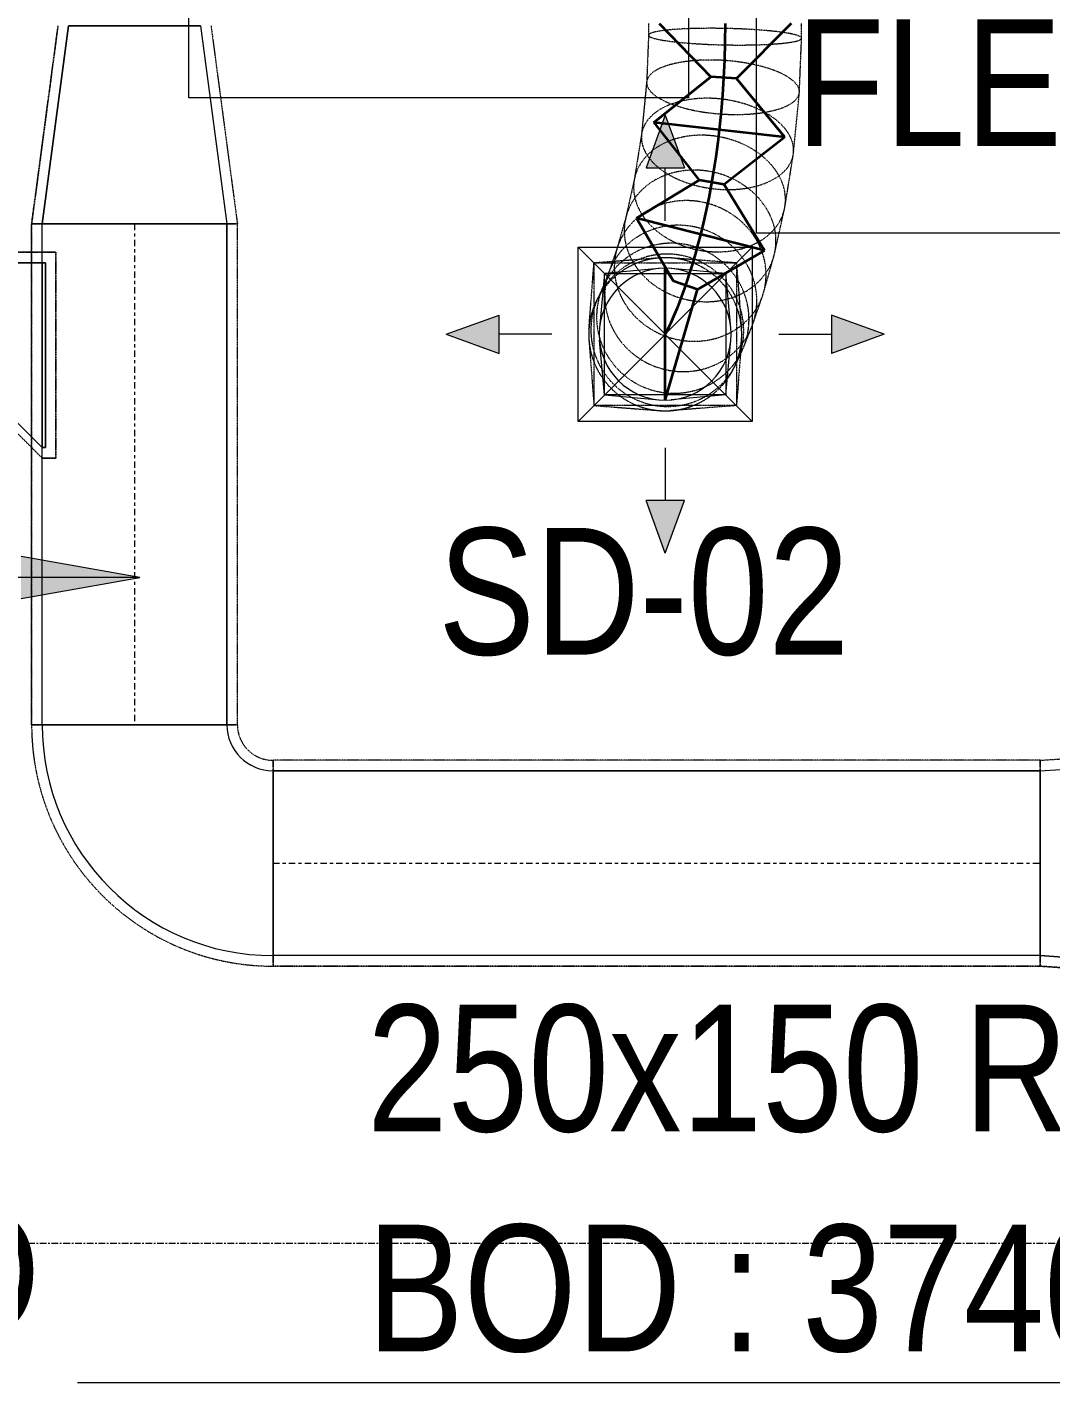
# Model space of a CAD drawing. Header units: inches. Extents: x -83664 to 20107, y -47222 to 19398.
# Drawn here: x -23291 to -21351, y -10028 to -7460 of the extents above; entities that cross this region are included whole.
import ezdxf

# ---------------------------------------------------------------- set-up
doc = ezdxf.new("R2010")
doc.units = ezdxf.units.IN
doc.header["$MEASUREMENT"] = 0
for name, pattern in [('Center', [29.999999, 12, -6, 6, -6]), ('Grid Line', [22.225, 12.7, -3.175, 3.175, -3.175]), ('Hidden 0_50', [1.0584, 0.5292, -0.5292])]:
    doc.linetypes.add(name, pattern=pattern)
for name, color, linetype, lineweight in [('A-DETL-GENF', 7, 'Continuous', 9), ('G-ANNO-TEXT', 7, 'Continuous', 9), ('M-HVAC-CDFF', 7, 'Continuous', 9), ('M-HVAC-DUCT-CNTR', 7, 'Center', 9), ('M-HVAC-DUCT-IDEN', 7, 'Continuous', 18), ('S-GRID', 7, 'Continuous', 9)]:
    doc.layers.add(name, color=color, linetype=linetype, lineweight=lineweight)
doc.layers.add('M-HVAC-DUCT', color=7, linetype='Continuous', lineweight=9, true_color=0xffe97f)
doc.layers.add('M-HVAC-DUCT-PATT', color=7, linetype='Continuous', lineweight=35, true_color=0x007f00)
doc.styles.add('Arial Narrow_21', font='ARIALN.TTF', dxfattribs={"height": 240})

# ---------------------------------------------------------------- blocks, each defined once
blk = doc.blocks.new('M_Rectangular Tap - Beveled - Standard-7236236-FIRST FLOOR AC CONDITIONING LAYOUT - PART A')
at = {"layer": 'M-HVAC-DUCT', "color": 6, "true_color": 0xff00ff}
for p, q in [((100, 125), (-6.096, 125)), ((-6.096, 125), (100, 125)), ((-6.096, 125), (-6.096, -225)), ((-6.096, -225), (-6.096, 125)), ((100, 125), (100, -125)), ((100, -125), (100, 125)), ((0, -225), (100, -125)), ((0, -225), (100, -125)), ((-6.096, -225), (0, -225)), ((0, -225), (-6.096, -225))]:
    blk.add_line(p, q, dxfattribs=at)
blk = doc.blocks.new('GCE-AT-Supply Air Rectangular Diffuser - 230x230-7604639-FIRST FLOOR AC CONDITIONING LAYOUT - PART A')
at = {"layer": 'A-DETL-GENF', "true_color": 0xff7f00}
for points in [[(36.4, 315), (0, 415), (-36.4, 315)], [(-315, -36.4), (-315, 36.4), (-415, 0)], [(315, -36.4), (415, 0), (315, 36.4)], [(0, -415), (36.4, -315), (-36.4, -315)]]:
    blk.add_hatch(color=30, dxfattribs=at).paths.add_polyline_path(points)
at = {"layer": 'A-DETL-GENF', "color": 30, "true_color": 0xff7f00}
for p, q in [((0, 415), (-36.4, 315)), ((0, 415), (36.4, 315)), ((-36.4, 315), (36.4, 315)), ((0, 215), (0, 315)), ((-165, -165), (165, 165)), ((-165, 165), (165, -165)), ((-165, -165), (-165, 165)), ((-165, 165), (165, 165)), ((165, 165), (165, -165)), ((-415, 0), (-315, 36.4)), ((-315, -36.4), (-315, 36.4)), ((315, 36.4), (315, -36.4)), ((415, 0), (315, 36.4)), ((215, 0), (315, 0)), ((-415, 0), (-315, -36.4)), ((-215, 0), (-315, 0)), ((415, 0), (315, -36.4)), ((165, -165), (-165, -165)), ((0, -215), (0, -315)), ((36.4, -315), (-36.4, -315)), ((0, -415), (-36.4, -315)), ((0, -415), (36.4, -315))]:
    blk.add_line(p, q, dxfattribs=at)
blk = doc.blocks.new('M_Rectangular to Round Transition - Angle - 45 Degree-V114-FIRST FLOOR AC CONDITIONING LAYOUT - PART A')
at = {"layer": 'M-HVAC-DUCT', "color": 30, "true_color": 0xff7f00}
for p, q in [((129260, 90445.4), (129250.5, 90341.7)), ((129363.6, 90454.8), (129260, 90445.4)), ((129260, 90445.4), (129490, 90445.4)), ((129260, 90215.4), (129260, 90445.4)), ((129490, 90445.4), (129386.4, 90454.8)), ((129499.5, 90341.7), (129490, 90445.4)), ((129490, 90445.4), (129490, 90215.4)), ((129260, 90215.4), (129250.5, 90319)), ((129490, 90215.4), (129499.5, 90319)), ((129260, 90215.4), (129363.6, 90205.9)), ((129490, 90215.4), (129260, 90215.4)), ((129490, 90215.4), (129386.4, 90205.9))]:
    blk.add_line(p, q, dxfattribs=at)
for start, end in [(90, 180), (0, 90), (180, 270), (270, 0)]:
    blk.add_arc((129375, 90330.4), 125, start, end, dxfattribs=at)
blk = doc.blocks.new('M_Rectangular Transition - Length - Standard-8296160-FIRST FLOOR AC CONDITIONING LAYOUT - PART A')
at = {"layer": 'M-HVAC-DUCT', "color": 6, "true_color": 0xff00ff}
for p, q in [((0, 175), (375, 200)), ((0, 175), (375, 200)), ((375, -200), (375, 200)), ((375, 200), (375, -200)), ((0, 175), (0, -175)), ((0, -175), (0, 175)), ((0, -175), (375, -200)), ((375, -200), (0, -175))]:
    blk.add_line(p, q, dxfattribs=at)
blk = doc.blocks.new('M_Rectangular Transition - Length - Standard-9490463-FIRST FLOOR AC CONDITIONING LAYOUT - PART A')
at = {"layer": 'M-HVAC-DUCT', "color": 6, "true_color": 0xff00ff}
for p, q in [((0, 125), (375, 175)), ((0, 125), (375, 175)), ((375, -175), (375, 175)), ((375, 175), (375, -175)), ((0, 125), (0, -125)), ((0, -125), (0, 125)), ((0, -125), (375, -175)), ((375, -175), (0, -125))]:
    blk.add_line(p, q, dxfattribs=at)
blk = doc.blocks.new('M_Rectangular Elbow - Radius - 0_75 W-7282660-FIRST FLOOR AC CONDITIONING LAYOUT - PART A')
at = {"layer": 'M-HVAC-DUCT', "color": 6, "true_color": 0xff00ff}
for p, q in [((-175, 262.5), (175, 262.5)), ((175, 262.5), (-175, 262.5)), ((-262.5, 175), (-262.5, -175)), ((-262.5, -175), (-262.5, 175))]:
    blk.add_line(p, q, dxfattribs=at)
for radius, end in [(87.5, 360), (87.5, 0), (437.5, 0), (437.5, 0)]:
    blk.add_arc((-262.5, 262.5), radius, 270, end, dxfattribs=at)
blk = doc.blocks.new('TEMW-SMBZ-HO-BM-HVAC-00002_rvt-1-FIRST FLOOR AC CONDITIONING LAYOUT - PART A')
at = {"layer": 'M-HVAC-DUCT', "color": 6, "linetype": 'Hidden 0_50', "true_color": 0xff00ff}
for p, q in [((128224.1, 90914.5), (128174.1, 90539.5)), ((128174.1, 90539.5), (128224.1, 90914.5)), ((128514.1, 90914.5), (128564.1, 90539.5)), ((128514.1, 90914.5), (128564.1, 90539.5)), ((128174.1, 90539.5), (128564.1, 90539.5)), ((128564.1, 90539.5), (128174.1, 90539.5)), ((128174.1, 90539.5), (128174.1, 89590.8)), ((128174.1, 89590.8), (128174.1, 90539.5)), ((128174.1, 90539.5), (128564.1, 90539.5)), ((128564.1, 90539.5), (128174.1, 90539.5)), ((128564.1, 89590.8), (128564.1, 90539.5)), ((128564.1, 89590.8), (128564.1, 90539.5)), ((128094.1, 90485.8), (128220.2, 90485.8)), ((128220.2, 90485.8), (128094.1, 90485.8)), ((128220.2, 90485.8), (128220.2, 90095.8)), ((128220.2, 90095.8), (128220.2, 90485.8)), ((128194.1, 90095.8), (128094.1, 90195.8)), ((128094.1, 90195.8), (128194.1, 90095.8)), ((128220.2, 90095.8), (128194.1, 90095.8)), ((128194.1, 90095.8), (128220.2, 90095.8)), ((128174.1, 89590.8), (128564.1, 89590.8)), ((128564.1, 89590.8), (128174.1, 89590.8)), ((128564.1, 89590.8), (128174.1, 89590.8)), ((128174.1, 89590.8), (128564.1, 89590.8)), ((130085.3, 89523.3), (130460.3, 89548.3)), ((130085.3, 89523.3), (130460.3, 89548.3)), ((128631.6, 89133.3), (128631.6, 89523.3)), ((128631.6, 89523.3), (128631.6, 89133.3)), ((130085.3, 89523.3), (128631.6, 89523.3)), ((130085.3, 89523.3), (128631.6, 89523.3)), ((128631.6, 89133.3), (128631.6, 89523.3)), ((128631.6, 89523.3), (128631.6, 89133.3)), ((130085.3, 89133.3), (130085.3, 89523.3)), ((130085.3, 89523.3), (130085.3, 89133.3)), ((130085.3, 89523.3), (130085.3, 89133.3)), ((130085.3, 89133.3), (130085.3, 89523.3)), ((128631.6, 89133.3), (130085.3, 89133.3)), ((130085.3, 89133.3), (128631.6, 89133.3)), ((130085.3, 89133.3), (130460.3, 89108.3)), ((130460.3, 89108.3), (130085.3, 89133.3))]:
    blk.add_line(p, q, dxfattribs=at)
at = {"layer": 'M-HVAC-DUCT', "color": 30, "linetype": 'Hidden 0_50', "true_color": 0xff7f00}
for p, q in [((129343.4, 90897.1), (129339.8, 90807.8)), ((129343.4, 90918.8), (129343.4, 90897.1)), ((129633.4, 90891.2), (129633.4, 90918.8)), ((129629.2, 90788.9), (129633.4, 90891.2)), ((129339.8, 90808.8), (129330, 90707.9)), ((129618.1, 90674), (129629.2, 90787.9)), ((129330.4, 90711), (129316.1, 90621.8)), ((129601.9, 90572.1), (129617.7, 90670.9)), ((129317.1, 90626.6), (129299.8, 90549.3)), ((129582.4, 90484), (129600.9, 90567.3)), ((129301.3, 90555.2), (129283, 90490.6)), ((129284.9, 90496.8), (129267.4, 90445.7)), ((129230.4, 90341.5), (129240, 90465.4)), ((129363.8, 90474.9), (129240, 90465.4)), ((129240, 90195.4), (129240, 90465.4)), ((129240, 90465.4), (129510, 90465.4)), ((129510, 90465.4), (129386.2, 90474.9)), ((129510, 90465.4), (129519.6, 90341.5)), ((129510, 90465.4), (129510, 90195.4)), ((129561.6, 90410.1), (129580.9, 90478.2)), ((129269.7, 90452), (129254.8, 90414.9)), ((129257.4, 90421), (129247.1, 90398.4)), ((129249.7, 90403.7), (129245.8, 90396.1)), ((129541.4, 90350.8), (129559.7, 90403.9)), ((129523.8, 90306.5), (129539.1, 90344.6)), ((129230.4, 90319.2), (129240, 90195.4)), ((129519.6, 90319.2), (129510, 90195.4)), ((129510.7, 90277.6), (129521.2, 90300.5)), ((129504.3, 90264.6), (129508.2, 90272.3)), ((129240, 90195.4), (129363.8, 90185.8)), ((129510, 90195.4), (129240, 90195.4)), ((129510, 90195.4), (129386.2, 90185.8))]:
    blk.add_line(p, q, dxfattribs=at)
at = {"layer": 'M-HVAC-DUCT', "color": 6, "true_color": 0xff00ff}
for p, q in [((128544.1, 90539.5), (128194.1, 90539.5)), ((128194.1, 90539.5), (128544.1, 90539.5)), ((128194.1, 89590.8), (128194.1, 90539.5)), ((128194.1, 89590.8), (128194.1, 90539.5)), ((128544.1, 90539.5), (128544.1, 89590.8)), ((128544.1, 89590.8), (128544.1, 90539.5)), ((128194.1, 90465.8), (128194.1, 90115.8)), ((128194.1, 90465.8), (128200.2, 90465.8)), ((128200.2, 90465.8), (128194.1, 90465.8)), ((128194.1, 90115.8), (128194.1, 90465.8)), ((128200.2, 90465.8), (128200.2, 90115.8)), ((128200.2, 90115.8), (128200.2, 90465.8)), ((128200.2, 90115.8), (128194.1, 90115.8)), ((128194.1, 90115.8), (128200.2, 90115.8)), ((128544.1, 89590.8), (128194.1, 89590.8)), ((128194.1, 89590.8), (128544.1, 89590.8)), ((128631.6, 89503.3), (128631.6, 89153.3)), ((128631.6, 89153.3), (128631.6, 89503.3)), ((128631.6, 89503.3), (130085.3, 89503.3)), ((130085.3, 89503.3), (128631.6, 89503.3)), ((130085.3, 89503.3), (130085.3, 89153.3)), ((130085.3, 89153.3), (130085.3, 89503.3)), ((130085.3, 89153.3), (128631.6, 89153.3)), ((130085.3, 89153.3), (128631.6, 89153.3))]:
    blk.add_line(p, q, dxfattribs=at)
at = {"layer": 'M-HVAC-DUCT', "color": 30, "linetype": 'Hidden 0_50', "true_color": 0xff7f00}
for start, end in [(90, 180), (352.5083, 172.5083), (0, 90), (172.5083, 352.5083), (180, 270), (270, 0)]:
    blk.add_arc((129375, 90330.4), 145, start, end, dxfattribs=at)
at = {"layer": 'M-HVAC-DUCT', "color": 6, "linetype": 'Hidden 0_50', "true_color": 0xff00ff}
for radius in [457.5, 457.5, 67.5, 67.5]:
    blk.add_arc((128631.6, 89590.8), radius, 180, 270, dxfattribs=at)
at = {"layer": 'M-HVAC-DUCT', "color": 30, "linetype": 'Hidden 0_50', "true_color": 0xff7f00}
for points in [[(129633.4, 90891.2), (129633.4, 90892.6), (129630.1, 90895.4), (129615.4, 90899.5), (129592.1, 90903.2), (129561.7, 90906.3), (129526.3, 90908.6), (129488.4, 90909.9), (129450.4, 90910.1), (129415.1, 90909.3), (129384.7, 90907.4), (129361.4, 90904.6), (129346.7, 90901), (129343.4, 90898.4), (129343.4, 90897.1)], [(129343.4, 90897.1), (129343.4, 90895.7), (129346.7, 90892.9), (129361.4, 90888.8), (129384.7, 90885.1), (129415.1, 90882), (129450.4, 90879.7), (129488.4, 90878.4), (129526.3, 90878.2), (129561.7, 90879), (129592.1, 90880.9), (129615.4, 90883.7), (129630.1, 90887.2), (129633.4, 90889.9), (129633.4, 90891.2)], [(129629.2, 90789.1), (129629.4, 90793.6), (129626.3, 90802.6), (129612, 90815.9), (129589, 90828), (129559, 90838.1), (129523.8, 90845.5), (129485.9, 90849.7), (129448, 90850.3), (129412.5, 90847.5), (129382, 90841.2), (129358.4, 90832.1), (129343.5, 90820.6), (129339.9, 90812), (129339.8, 90807.6)], [(129339.8, 90807.6), (129339.6, 90803.1), (129342.7, 90794.1), (129357, 90780.7), (129380, 90768.6), (129410, 90758.5), (129445.2, 90751.1), (129483.1, 90747), (129521, 90746.3), (129556.5, 90749.2), (129587, 90755.4), (129610.6, 90764.6), (129625.5, 90776), (129629.1, 90784.6), (129629.2, 90789.1)], [(129618.3, 90676), (129618.7, 90683.5), (129616.2, 90698.7), (129602.8, 90721), (129580.6, 90741.2), (129551.2, 90758.1), (129516.5, 90770.3), (129478.9, 90777.2), (129441, 90778.1), (129405.3, 90773.1), (129374.4, 90762.6), (129350.2, 90747.1), (129334.5, 90727.8), (129330.3, 90713.3), (129329.9, 90705.9)], [(129602.6, 90578.7), (129603.4, 90588.2), (129601.6, 90607.6), (129589.2, 90636.1), (129567.9, 90661.8), (129539.2, 90683.2), (129505, 90698.6), (129467.7, 90707.2), (129429.8, 90708.2), (129393.9, 90701.7), (129362.4, 90688), (129337.5, 90668.1), (129320.9, 90643.3), (129316.1, 90624.8), (129315.3, 90615.3)], [(129329.9, 90705.9), (129329.5, 90698.4), (129332, 90683.2), (129345.4, 90660.9), (129367.5, 90640.7), (129397, 90623.8), (129431.7, 90611.6), (129469.3, 90604.8), (129507.2, 90603.8), (129542.8, 90608.8), (129573.8, 90619.3), (129598, 90634.8), (129613.7, 90654.1), (129617.9, 90668.6), (129618.3, 90676)], [(129584.4, 90496.9), (129585.5, 90507.7), (129584.2, 90529.6), (129572.6, 90561.6), (129552, 90590.6), (129523.9, 90614.5), (129490.1, 90631.8), (129453, 90641.2), (129415.1, 90642.1), (129378.9, 90634.5), (129347, 90618.9), (129321.5, 90596.3), (129304.2, 90568.2), (129298.8, 90547.2), (129297.8, 90536.4)], [(129315.3, 90615.3), (129314.6, 90605.7), (129316.4, 90586.3), (129328.8, 90557.9), (129350.1, 90532.1), (129378.8, 90510.8), (129413, 90495.3), (129450.3, 90486.8), (129488.2, 90485.8), (129524.1, 90492.3), (129555.6, 90506), (129580.5, 90525.9), (129597.1, 90550.6), (129601.9, 90569.2), (129602.6, 90578.7)], [(129565.5, 90430.2), (129566.7, 90441.7), (129565.9, 90465.1), (129554.9, 90499.3), (129534.9, 90530.1), (129507.1, 90555.5), (129473.6, 90573.8), (129436.6, 90583.6), (129398.7, 90584.3), (129362.3, 90575.9), (129330, 90559), (129304, 90534.7), (129286.1, 90504.6), (129280.3, 90482.1), (129279.1, 90470.6)], [(129547.7, 90378.2), (129549.1, 90390.2), (129548.6, 90414.6), (129538, 90450.1), (129518.3, 90482), (129490.9, 90508.3), (129457.6, 90527), (129420.6, 90537), (129382.6, 90537.5), (129346, 90528.6), (129313.4, 90510.7), (129287.1, 90485.2), (129268.7, 90453.8), (129262.6, 90430.3), (129261.2, 90418.4)], [(129297.8, 90536.4), (129296.8, 90525.7), (129298, 90503.8), (129309.6, 90471.7), (129330.2, 90442.8), (129358.3, 90418.8), (129392.1, 90401.6), (129429.2, 90392.2), (129467.2, 90391.2), (129503.3, 90398.9), (129535.2, 90414.5), (129560.7, 90437.1), (129578.1, 90465.2), (129583.4, 90486.2), (129584.4, 90496.9)], [(129532.7, 90341.1), (129534.3, 90353.4), (129534, 90378.4), (129523.8, 90414.7), (129504.4, 90447.4), (129477.2, 90474.1), (129444, 90493.1), (129407, 90503.1), (129368.9, 90503.4), (129332.1, 90494), (129299.3, 90475.5), (129272.5, 90449.1), (129253.8, 90416.8), (129247.4, 90392.7), (129245.9, 90380.4)], [(129518.8, 90311.4), (129520.4, 90324), (129520.4, 90349.5), (129510.5, 90386.5), (129491.4, 90419.7), (129464.3, 90446.7), (129431.1, 90465.9), (129394.1, 90475.8), (129355.9, 90475.8), (129318.9, 90465.8), (129285.7, 90446.7), (129258.6, 90419.6), (129239.5, 90386.5), (129232.9, 90361.8), (129231.3, 90349.3)], [(129522.6, 90318.9), (129524.2, 90331.3), (129524.1, 90356.7), (129514.1, 90393.6), (129494.9, 90426.6), (129467.8, 90453.6), (129434.6, 90472.7), (129397.6, 90482.7), (129359.4, 90482.7), (129322.5, 90473), (129289.4, 90454), (129262.4, 90427.1), (129243.4, 90394.1), (129236.9, 90369.6), (129235.3, 90357.1)], [(129279.1, 90470.6), (129277.9, 90459.1), (129278.7, 90435.6), (129289.7, 90401.4), (129309.7, 90370.6), (129337.5, 90345.2), (129371, 90327), (129408, 90317.1), (129445.9, 90316.4), (129482.3, 90324.8), (129514.6, 90341.7), (129540.6, 90366.1), (129558.5, 90396.2), (129564.3, 90418.7), (129565.5, 90430.2)], [(129261.2, 90418.4), (129259.8, 90406.4), (129260.3, 90382), (129270.8, 90346.5), (129290.5, 90314.5), (129317.9, 90288.3), (129351.2, 90269.5), (129388.2, 90259.5), (129426.2, 90259), (129462.8, 90268), (129495.4, 90285.8), (129521.8, 90311.3), (129540.2, 90342.8), (129546.2, 90366.2), (129547.7, 90378.2)], [(129245.9, 90380.4), (129244.4, 90368.1), (129244.6, 90343.1), (129254.9, 90306.7), (129274.2, 90274.1), (129301.5, 90247.4), (129334.7, 90228.3), (129371.6, 90218.4), (129409.8, 90218.1), (129446.5, 90227.5), (129479.4, 90246), (129506.1, 90272.3), (129524.9, 90304.7), (129531.2, 90328.8), (129532.7, 90341.1)], [(129235.3, 90357.1), (129233.6, 90344.6), (129233.7, 90319.2), (129243.7, 90282.4), (129262.9, 90249.4), (129290, 90222.4), (129323.2, 90203.3), (129360.2, 90193.3), (129398.4, 90193.2), (129435.3, 90203), (129468.4, 90222), (129495.4, 90248.9), (129514.4, 90281.9), (129520.9, 90306.4), (129522.6, 90318.9)], [(129231.3, 90349.3), (129229.6, 90336.7), (129229.6, 90311.2), (129239.5, 90274.2), (129258.7, 90241.1), (129285.7, 90214), (129318.9, 90194.8), (129355.9, 90184.9), (129394.2, 90184.9), (129431.2, 90194.9), (129464.3, 90214), (129491.4, 90241.1), (129510.5, 90274.2), (129517.1, 90298.9), (129518.8, 90311.4)]]:
    blk.add_open_spline(points, degree=3, dxfattribs=at)
at = {"layer": 'M-HVAC-DUCT-CNTR', "color": 6, "true_color": 0xff00ff}
for p, q in [((128369.1, 90539.5), (128369.1, 89590.8)), ((128631.6, 89328.3), (130085.3, 89328.3))]:
    blk.add_line(p, q, dxfattribs=at)
at = {"layer": 'M-HVAC-DUCT-CNTR', "color": 30, "linetype": 'Continuous', "lineweight": 35, "true_color": 0xff7f00}
blk.add_open_spline([(129488.4, 90918.8), (129488.4, 90537.9), (129375, 90330.4), (129375, 90330.4)], degree=3, dxfattribs=at)
at = {"layer": 'M-HVAC-DUCT-PATT', "color": 30, "true_color": 0xff7f00}
for p, q in [((129363.4, 90918.8), (129461.4, 90818)), ((129613.4, 90918.8), (129510, 90815.1)), ((129353.1, 90731.8), (129461.4, 90818)), ((129510, 90815.1), (129461.4, 90818)), ((129601.6, 90703.7), (129510, 90815.1)), ((129353.1, 90731.8), (129439, 90622.5)), ((129601.6, 90703.7), (129353.1, 90731.8)), ((129601.6, 90703.7), (129353.1, 90731.8)), ((129601.6, 90703.7), (129486.9, 90614)), ((129320.7, 90550.4), (129439, 90622.5)), ((129486.9, 90614), (129439, 90622.5)), ((129563.1, 90489.3), (129486.9, 90614)), ((129320.7, 90550.4), (129390.4, 90431.2)), ((129563.1, 90489.3), (129320.7, 90550.4)), ((129563.1, 90489.3), (129320.7, 90550.4)), ((129563.1, 90489.3), (129436.4, 90415.4)), ((129375, 90205.4), (129375, 90455.4)), ((129375, 90455.4), (129390.4, 90431.2)), ((129375, 90205.4), (129436.4, 90415.4)), ((129436.4, 90415.4), (129390.4, 90431.2))]:
    blk.add_line(p, q, dxfattribs=at)
at = {"layer": 'M-HVAC-CDFF', "color": 6, "linetype": 'Hidden 0_50', "lineweight": 9, "true_color": 0xff00ff}
blk.add_blockref('GCE-AT-Supply Air Rectangular Diffuser - 230x230-7604639-FIRST FLOOR AC CONDITIONING LAYOUT - PART A', (129375, 90330.4), dxfattribs=at)
at = {"layer": 'M-HVAC-DUCT', "color": 6, "linetype": 'Hidden 0_50', "lineweight": 9, "true_color": 0xff00ff, "rotation": 270}
for name, p in [('M_Rectangular Transition - Length - Standard-9490463-FIRST FLOOR AC CONDITIONING LAYOUT - PART A', (128369.1, 90914.5)), ('M_Rectangular Elbow - Radius - 0_75 W-7282660-FIRST FLOOR AC CONDITIONING LAYOUT - PART A', (128369.1, 89328.3))]:
    blk.add_blockref(name, p, dxfattribs=at)
at = {"layer": 'M-HVAC-DUCT', "color": 6, "linetype": 'Hidden 0_50', "lineweight": 9, "true_color": 0xff00ff, "extrusion": (0, 0, -1)}
blk.add_blockref('M_Rectangular Tap - Beveled - Standard-7236236-FIRST FLOOR AC CONDITIONING LAYOUT - PART A', (-128194.1, 90340.8), dxfattribs=at)
at = {"layer": 'M-HVAC-DUCT', "color": 6, "linetype": 'Hidden 0_50', "lineweight": 9, "true_color": 0xff00ff}
for name, p in [('M_Rectangular to Round Transition - Angle - 45 Degree-V114-FIRST FLOOR AC CONDITIONING LAYOUT - PART A', (0, 0)), ('M_Rectangular Transition - Length - Standard-8296160-FIRST FLOOR AC CONDITIONING LAYOUT - PART A', (130085.3, 89328.3))]:
    blk.add_blockref(name, p, dxfattribs=at)
blk = doc.blocks.new('TEMW-SMBZ-HO-BM-HVAC-00002_rvt-2-FIRST FLOOR AC CONDITIONING LAYOUT - PART A')
at = {"layer": 'M-HVAC-DUCT', "color": 6, "linetype": 'Hidden 0_50', "true_color": 0xff00ff}
for p, q in [((128224.1, 90914.5), (128174.1, 90539.5)), ((128174.1, 90539.5), (128224.1, 90914.5)), ((128514.1, 90914.5), (128564.1, 90539.5)), ((128514.1, 90914.5), (128564.1, 90539.5)), ((128174.1, 90539.5), (128564.1, 90539.5)), ((128564.1, 90539.5), (128174.1, 90539.5)), ((128174.1, 90539.5), (128174.1, 89590.8)), ((128174.1, 89590.8), (128174.1, 90539.5)), ((128174.1, 90539.5), (128564.1, 90539.5)), ((128564.1, 90539.5), (128174.1, 90539.5)), ((128564.1, 89590.8), (128564.1, 90539.5)), ((128564.1, 89590.8), (128564.1, 90539.5)), ((128094.1, 90485.8), (128220.2, 90485.8)), ((128220.2, 90485.8), (128094.1, 90485.8)), ((128220.2, 90485.8), (128220.2, 90095.8)), ((128220.2, 90095.8), (128220.2, 90485.8)), ((128194.1, 90095.8), (128094.1, 90195.8)), ((128094.1, 90195.8), (128194.1, 90095.8)), ((128220.2, 90095.8), (128194.1, 90095.8)), ((128194.1, 90095.8), (128220.2, 90095.8)), ((128174.1, 89590.8), (128564.1, 89590.8)), ((128564.1, 89590.8), (128174.1, 89590.8)), ((128564.1, 89590.8), (128174.1, 89590.8)), ((128174.1, 89590.8), (128564.1, 89590.8)), ((130085.3, 89523.3), (130460.3, 89548.3)), ((130085.3, 89523.3), (130460.3, 89548.3)), ((128631.6, 89133.3), (128631.6, 89523.3)), ((128631.6, 89523.3), (128631.6, 89133.3)), ((130085.3, 89523.3), (128631.6, 89523.3)), ((130085.3, 89523.3), (128631.6, 89523.3)), ((128631.6, 89133.3), (128631.6, 89523.3)), ((128631.6, 89523.3), (128631.6, 89133.3)), ((130085.3, 89133.3), (130085.3, 89523.3)), ((130085.3, 89523.3), (130085.3, 89133.3)), ((130085.3, 89523.3), (130085.3, 89133.3)), ((130085.3, 89133.3), (130085.3, 89523.3)), ((128631.6, 89133.3), (130085.3, 89133.3)), ((130085.3, 89133.3), (128631.6, 89133.3)), ((130085.3, 89133.3), (130460.3, 89108.3)), ((130460.3, 89108.3), (130085.3, 89133.3))]:
    blk.add_line(p, q, dxfattribs=at)
at = {"layer": 'M-HVAC-DUCT', "color": 30, "linetype": 'Hidden 0_50', "true_color": 0xff7f00}
for p, q in [((129343.4, 90897.1), (129339.8, 90807.8)), ((129343.4, 90918.8), (129343.4, 90897.1)), ((129633.4, 90891.2), (129633.4, 90918.8)), ((129629.2, 90788.9), (129633.4, 90891.2)), ((129339.8, 90808.8), (129330, 90707.9)), ((129618.1, 90674), (129629.2, 90787.9)), ((129330.4, 90711), (129316.1, 90621.8)), ((129601.9, 90572.1), (129617.7, 90670.9)), ((129317.1, 90626.6), (129299.8, 90549.3)), ((129582.4, 90484), (129600.9, 90567.3)), ((129301.3, 90555.2), (129283, 90490.6)), ((129284.9, 90496.8), (129267.4, 90445.7)), ((129230.4, 90341.5), (129240, 90465.4)), ((129363.8, 90474.9), (129240, 90465.4)), ((129240, 90195.4), (129240, 90465.4)), ((129240, 90465.4), (129510, 90465.4)), ((129510, 90465.4), (129386.2, 90474.9)), ((129510, 90465.4), (129519.6, 90341.5)), ((129510, 90465.4), (129510, 90195.4)), ((129561.6, 90410.1), (129580.9, 90478.2)), ((129269.7, 90452), (129254.8, 90414.9)), ((129257.4, 90421), (129247.1, 90398.4)), ((129249.7, 90403.7), (129245.8, 90396.1)), ((129541.4, 90350.8), (129559.7, 90403.9)), ((129523.8, 90306.5), (129539.1, 90344.6)), ((129230.4, 90319.2), (129240, 90195.4)), ((129519.6, 90319.2), (129510, 90195.4)), ((129510.7, 90277.6), (129521.2, 90300.5)), ((129504.3, 90264.6), (129508.2, 90272.3)), ((129240, 90195.4), (129363.8, 90185.8)), ((129510, 90195.4), (129240, 90195.4)), ((129510, 90195.4), (129386.2, 90185.8))]:
    blk.add_line(p, q, dxfattribs=at)
at = {"layer": 'M-HVAC-DUCT', "color": 6, "true_color": 0xff00ff}
for p, q in [((128544.1, 90539.5), (128194.1, 90539.5)), ((128194.1, 90539.5), (128544.1, 90539.5)), ((128194.1, 89590.8), (128194.1, 90539.5)), ((128194.1, 89590.8), (128194.1, 90539.5)), ((128544.1, 90539.5), (128544.1, 89590.8)), ((128544.1, 89590.8), (128544.1, 90539.5)), ((128194.1, 90465.8), (128194.1, 90115.8)), ((128194.1, 90465.8), (128200.2, 90465.8)), ((128200.2, 90465.8), (128194.1, 90465.8)), ((128194.1, 90115.8), (128194.1, 90465.8)), ((128200.2, 90465.8), (128200.2, 90115.8)), ((128200.2, 90115.8), (128200.2, 90465.8)), ((128200.2, 90115.8), (128194.1, 90115.8)), ((128194.1, 90115.8), (128200.2, 90115.8)), ((128544.1, 89590.8), (128194.1, 89590.8)), ((128194.1, 89590.8), (128544.1, 89590.8)), ((128631.6, 89503.3), (128631.6, 89153.3)), ((128631.6, 89153.3), (128631.6, 89503.3)), ((128631.6, 89503.3), (130085.3, 89503.3)), ((130085.3, 89503.3), (128631.6, 89503.3)), ((130085.3, 89503.3), (130085.3, 89153.3)), ((130085.3, 89153.3), (130085.3, 89503.3)), ((130085.3, 89153.3), (128631.6, 89153.3)), ((130085.3, 89153.3), (128631.6, 89153.3))]:
    blk.add_line(p, q, dxfattribs=at)
at = {"layer": 'M-HVAC-DUCT', "color": 30, "linetype": 'Hidden 0_50', "true_color": 0xff7f00}
for start, end in [(90, 180), (352.5083, 172.5083), (0, 90), (172.5083, 352.5083), (180, 270), (270, 0)]:
    blk.add_arc((129375, 90330.4), 145, start, end, dxfattribs=at)
at = {"layer": 'M-HVAC-DUCT', "color": 6, "linetype": 'Hidden 0_50', "true_color": 0xff00ff}
for radius in [457.5, 457.5, 67.5, 67.5]:
    blk.add_arc((128631.6, 89590.8), radius, 180, 270, dxfattribs=at)
at = {"layer": 'M-HVAC-DUCT', "color": 30, "linetype": 'Hidden 0_50', "true_color": 0xff7f00}
for points in [[(129633.4, 90891.2), (129633.4, 90892.6), (129630.1, 90895.4), (129615.4, 90899.5), (129592.1, 90903.2), (129561.7, 90906.3), (129526.3, 90908.6), (129488.4, 90909.9), (129450.4, 90910.1), (129415.1, 90909.3), (129384.7, 90907.4), (129361.4, 90904.6), (129346.7, 90901), (129343.4, 90898.4), (129343.4, 90897.1)], [(129343.4, 90897.1), (129343.4, 90895.7), (129346.7, 90892.9), (129361.4, 90888.8), (129384.7, 90885.1), (129415.1, 90882), (129450.4, 90879.7), (129488.4, 90878.4), (129526.3, 90878.2), (129561.7, 90879), (129592.1, 90880.9), (129615.4, 90883.7), (129630.1, 90887.2), (129633.4, 90889.9), (129633.4, 90891.2)], [(129629.2, 90789.1), (129629.4, 90793.6), (129626.3, 90802.6), (129612, 90815.9), (129589, 90828), (129559, 90838.1), (129523.8, 90845.5), (129485.9, 90849.7), (129448, 90850.3), (129412.5, 90847.5), (129382, 90841.2), (129358.4, 90832.1), (129343.5, 90820.6), (129339.9, 90812), (129339.8, 90807.6)], [(129339.8, 90807.6), (129339.6, 90803.1), (129342.7, 90794.1), (129357, 90780.7), (129380, 90768.6), (129410, 90758.5), (129445.2, 90751.1), (129483.1, 90747), (129521, 90746.3), (129556.5, 90749.2), (129587, 90755.4), (129610.6, 90764.6), (129625.5, 90776), (129629.1, 90784.6), (129629.2, 90789.1)], [(129618.3, 90676), (129618.7, 90683.5), (129616.2, 90698.7), (129602.8, 90721), (129580.6, 90741.2), (129551.2, 90758.1), (129516.5, 90770.3), (129478.9, 90777.2), (129441, 90778.1), (129405.3, 90773.1), (129374.4, 90762.6), (129350.2, 90747.1), (129334.5, 90727.8), (129330.3, 90713.3), (129329.9, 90705.9)], [(129602.6, 90578.7), (129603.4, 90588.2), (129601.6, 90607.6), (129589.2, 90636.1), (129567.9, 90661.8), (129539.2, 90683.2), (129505, 90698.6), (129467.7, 90707.2), (129429.8, 90708.2), (129393.9, 90701.7), (129362.4, 90688), (129337.5, 90668.1), (129320.9, 90643.3), (129316.1, 90624.8), (129315.3, 90615.3)], [(129329.9, 90705.9), (129329.5, 90698.4), (129332, 90683.2), (129345.4, 90660.9), (129367.5, 90640.7), (129397, 90623.8), (129431.7, 90611.6), (129469.3, 90604.8), (129507.2, 90603.8), (129542.8, 90608.8), (129573.8, 90619.3), (129598, 90634.8), (129613.7, 90654.1), (129617.9, 90668.6), (129618.3, 90676)], [(129584.4, 90496.9), (129585.5, 90507.7), (129584.2, 90529.6), (129572.6, 90561.6), (129552, 90590.6), (129523.9, 90614.5), (129490.1, 90631.8), (129453, 90641.2), (129415.1, 90642.1), (129378.9, 90634.5), (129347, 90618.9), (129321.5, 90596.3), (129304.2, 90568.2), (129298.8, 90547.2), (129297.8, 90536.4)], [(129315.3, 90615.3), (129314.6, 90605.7), (129316.4, 90586.3), (129328.8, 90557.9), (129350.1, 90532.1), (129378.8, 90510.8), (129413, 90495.3), (129450.3, 90486.8), (129488.2, 90485.8), (129524.1, 90492.3), (129555.6, 90506), (129580.5, 90525.9), (129597.1, 90550.6), (129601.9, 90569.2), (129602.6, 90578.7)], [(129565.5, 90430.2), (129566.7, 90441.7), (129565.9, 90465.1), (129554.9, 90499.3), (129534.9, 90530.1), (129507.1, 90555.5), (129473.6, 90573.8), (129436.6, 90583.6), (129398.7, 90584.3), (129362.3, 90575.9), (129330, 90559), (129304, 90534.7), (129286.1, 90504.6), (129280.3, 90482.1), (129279.1, 90470.6)], [(129547.7, 90378.2), (129549.1, 90390.2), (129548.6, 90414.6), (129538, 90450.1), (129518.3, 90482), (129490.9, 90508.3), (129457.6, 90527), (129420.6, 90537), (129382.6, 90537.5), (129346, 90528.6), (129313.4, 90510.7), (129287.1, 90485.2), (129268.7, 90453.8), (129262.6, 90430.3), (129261.2, 90418.4)], [(129297.8, 90536.4), (129296.8, 90525.7), (129298, 90503.8), (129309.6, 90471.7), (129330.2, 90442.8), (129358.3, 90418.8), (129392.1, 90401.6), (129429.2, 90392.2), (129467.2, 90391.2), (129503.3, 90398.9), (129535.2, 90414.5), (129560.7, 90437.1), (129578.1, 90465.2), (129583.4, 90486.2), (129584.4, 90496.9)], [(129532.7, 90341.1), (129534.3, 90353.4), (129534, 90378.4), (129523.8, 90414.7), (129504.4, 90447.4), (129477.2, 90474.1), (129444, 90493.1), (129407, 90503.1), (129368.9, 90503.4), (129332.1, 90494), (129299.3, 90475.5), (129272.5, 90449.1), (129253.8, 90416.8), (129247.4, 90392.7), (129245.9, 90380.4)], [(129518.8, 90311.4), (129520.4, 90324), (129520.4, 90349.5), (129510.5, 90386.5), (129491.4, 90419.7), (129464.3, 90446.7), (129431.1, 90465.9), (129394.1, 90475.8), (129355.9, 90475.8), (129318.9, 90465.8), (129285.7, 90446.7), (129258.6, 90419.6), (129239.5, 90386.5), (129232.9, 90361.8), (129231.3, 90349.3)], [(129522.6, 90318.9), (129524.2, 90331.3), (129524.1, 90356.7), (129514.1, 90393.6), (129494.9, 90426.6), (129467.8, 90453.6), (129434.6, 90472.7), (129397.6, 90482.7), (129359.4, 90482.7), (129322.5, 90473), (129289.4, 90454), (129262.4, 90427.1), (129243.4, 90394.1), (129236.9, 90369.6), (129235.3, 90357.1)], [(129279.1, 90470.6), (129277.9, 90459.1), (129278.7, 90435.6), (129289.7, 90401.4), (129309.7, 90370.6), (129337.5, 90345.2), (129371, 90327), (129408, 90317.1), (129445.9, 90316.4), (129482.3, 90324.8), (129514.6, 90341.7), (129540.6, 90366.1), (129558.5, 90396.2), (129564.3, 90418.7), (129565.5, 90430.2)], [(129261.2, 90418.4), (129259.8, 90406.4), (129260.3, 90382), (129270.8, 90346.5), (129290.5, 90314.5), (129317.9, 90288.3), (129351.2, 90269.5), (129388.2, 90259.5), (129426.2, 90259), (129462.8, 90268), (129495.4, 90285.8), (129521.8, 90311.3), (129540.2, 90342.8), (129546.2, 90366.2), (129547.7, 90378.2)], [(129245.9, 90380.4), (129244.4, 90368.1), (129244.6, 90343.1), (129254.9, 90306.7), (129274.2, 90274.1), (129301.5, 90247.4), (129334.7, 90228.3), (129371.6, 90218.4), (129409.8, 90218.1), (129446.5, 90227.5), (129479.4, 90246), (129506.1, 90272.3), (129524.9, 90304.7), (129531.2, 90328.8), (129532.7, 90341.1)], [(129235.3, 90357.1), (129233.6, 90344.6), (129233.7, 90319.2), (129243.7, 90282.4), (129262.9, 90249.4), (129290, 90222.4), (129323.2, 90203.3), (129360.2, 90193.3), (129398.4, 90193.2), (129435.3, 90203), (129468.4, 90222), (129495.4, 90248.9), (129514.4, 90281.9), (129520.9, 90306.4), (129522.6, 90318.9)], [(129231.3, 90349.3), (129229.6, 90336.7), (129229.6, 90311.2), (129239.5, 90274.2), (129258.7, 90241.1), (129285.7, 90214), (129318.9, 90194.8), (129355.9, 90184.9), (129394.2, 90184.9), (129431.2, 90194.9), (129464.3, 90214), (129491.4, 90241.1), (129510.5, 90274.2), (129517.1, 90298.9), (129518.8, 90311.4)]]:
    blk.add_open_spline(points, degree=3, dxfattribs=at)
at = {"layer": 'M-HVAC-DUCT-CNTR', "color": 6, "true_color": 0xff00ff}
for p, q in [((128369.1, 90539.5), (128369.1, 89590.8)), ((128631.6, 89328.3), (130085.3, 89328.3))]:
    blk.add_line(p, q, dxfattribs=at)
at = {"layer": 'M-HVAC-DUCT-CNTR', "color": 30, "linetype": 'Continuous', "lineweight": 35, "true_color": 0xff7f00}
blk.add_open_spline([(129488.4, 90918.8), (129488.4, 90537.9), (129375, 90330.4), (129375, 90330.4)], degree=3, dxfattribs=at)
at = {"layer": 'M-HVAC-DUCT-PATT', "color": 30, "true_color": 0xff7f00}
for p, q in [((129363.4, 90918.8), (129461.4, 90818)), ((129613.4, 90918.8), (129510, 90815.1)), ((129353.1, 90731.8), (129461.4, 90818)), ((129510, 90815.1), (129461.4, 90818)), ((129601.6, 90703.7), (129510, 90815.1)), ((129353.1, 90731.8), (129439, 90622.5)), ((129601.6, 90703.7), (129353.1, 90731.8)), ((129601.6, 90703.7), (129353.1, 90731.8)), ((129601.6, 90703.7), (129486.9, 90614)), ((129320.7, 90550.4), (129439, 90622.5)), ((129486.9, 90614), (129439, 90622.5)), ((129563.1, 90489.3), (129486.9, 90614)), ((129320.7, 90550.4), (129390.4, 90431.2)), ((129563.1, 90489.3), (129320.7, 90550.4)), ((129563.1, 90489.3), (129320.7, 90550.4)), ((129563.1, 90489.3), (129436.4, 90415.4)), ((129375, 90205.4), (129375, 90455.4)), ((129375, 90455.4), (129390.4, 90431.2)), ((129375, 90205.4), (129436.4, 90415.4)), ((129436.4, 90415.4), (129390.4, 90431.2))]:
    blk.add_line(p, q, dxfattribs=at)
at = {"layer": 'M-HVAC-CDFF', "color": 6, "linetype": 'Hidden 0_50', "lineweight": 9, "true_color": 0xff00ff}
blk.add_blockref('GCE-AT-Supply Air Rectangular Diffuser - 230x230-7604639-FIRST FLOOR AC CONDITIONING LAYOUT - PART A', (129375, 90330.4), dxfattribs=at)
at = {"layer": 'M-HVAC-DUCT', "color": 6, "linetype": 'Hidden 0_50', "lineweight": 9, "true_color": 0xff00ff, "rotation": 270}
for name, p in [('M_Rectangular Transition - Length - Standard-9490463-FIRST FLOOR AC CONDITIONING LAYOUT - PART A', (128369.1, 90914.5)), ('M_Rectangular Elbow - Radius - 0_75 W-7282660-FIRST FLOOR AC CONDITIONING LAYOUT - PART A', (128369.1, 89328.3))]:
    blk.add_blockref(name, p, dxfattribs=at)
at = {"layer": 'M-HVAC-DUCT', "color": 6, "linetype": 'Hidden 0_50', "lineweight": 9, "true_color": 0xff00ff, "extrusion": (0, 0, -1)}
blk.add_blockref('M_Rectangular Tap - Beveled - Standard-7236236-FIRST FLOOR AC CONDITIONING LAYOUT - PART A', (-128194.1, 90340.8), dxfattribs=at)
at = {"layer": 'M-HVAC-DUCT', "color": 6, "linetype": 'Hidden 0_50', "lineweight": 9, "true_color": 0xff00ff}
for name, p in [('M_Rectangular to Round Transition - Angle - 45 Degree-V114-FIRST FLOOR AC CONDITIONING LAYOUT - PART A', (0, 0)), ('M_Rectangular Transition - Length - Standard-8296160-FIRST FLOOR AC CONDITIONING LAYOUT - PART A', (130085.3, 89328.3))]:
    blk.add_blockref(name, p, dxfattribs=at)

msp = doc.modelspace()

# ---------------------------------------------------------------- hatches: boundary and pattern name
at = {"layer": 'M-HVAC-DUCT-IDEN', "lineweight": 9}
msp.add_hatch(color=256, dxfattribs=at).paths.add_polyline_path([(-23077.7, -8502.5), (-23302.7, -8462.8), (-23302.7, -8542.2)])

# ---------------------------------------------------------------- linework, layer by layer
at = {"layer": 'G-ANNO-TEXT', "flags": 128}
for points in [[(-22984.6, -6609.8), (-22037.4, -6609.8), (-22037.4, -7593.8), (-22984.6, -7593.8)], [(-21908.9, -6866.2), (-20165.9, -6866.2), (-20165.9, -7850.2), (-21908.9, -7850.2)]]:
    msp.add_lwpolyline(points, close=True, dxfattribs=at)
at = {"layer": 'M-HVAC-DUCT-IDEN', "lineweight": 9}
for p, q in [((-23077.7, -8502.5), (-23302.7, -8462.8)), ((-23077.7, -8502.5), (-25188.1, -8502.5)), ((-23302.7, -8542.2), (-23077.7, -8502.5)), ((-21217.4, -10028.3), (-23195.8, -10028.3))]:
    msp.add_line(p, q, dxfattribs=at)
at = {"layer": 'S-GRID', "color": 254, "linetype": 'Grid Line', "true_color": 0xdcdcdc}
msp.add_line((20106.7, -9764.5), (-81517, -9764.5), dxfattribs=at)

# ---------------------------------------------------------------- block references
at = {"lineweight": 5}
for name in ['TEMW-SMBZ-HO-BM-HVAC-00002_rvt-1-FIRST FLOOR AC CONDITIONING LAYOUT - PART A', 'TEMW-SMBZ-HO-BM-HVAC-00002_rvt-2-FIRST FLOOR AC CONDITIONING LAYOUT - PART A']:
    msp.add_blockref(name, (-151456.7, -98372.2), dxfattribs=at)

# ---------------------------------------------------------------- texts
at = {"layer": 'G-ANNO-TEXT', "char_height": 240, "attachment_point": 1, "style": 'Arial Narrow_21'}
for s, insert, width in [('FLEX.(TYP)', (-21833.9, -7445.4), 1875.949), ('SD-02', (-22512, -8408.6), 986.076)]:
    msp.add_mtext(s, dxfattribs=dict(at, insert=insert, width=width))
at = {"layer": 'M-HVAC-DUCT-IDEN', "lineweight": 9, "char_height": 240, "attachment_point": 1, "style": 'Arial Narrow_21'}
for s, insert, width in [('250x150 RAD', (-22647, -9311.9), 2152.531), ('400x250 SAD', (-24962.8, -9698.7), 2128.48), ('BOD : 3740', (-22647, -9728.6), 1803.797)]:
    msp.add_mtext(s, dxfattribs=dict(at, insert=insert, width=width))

doc.saveas('drawing.dxf')
